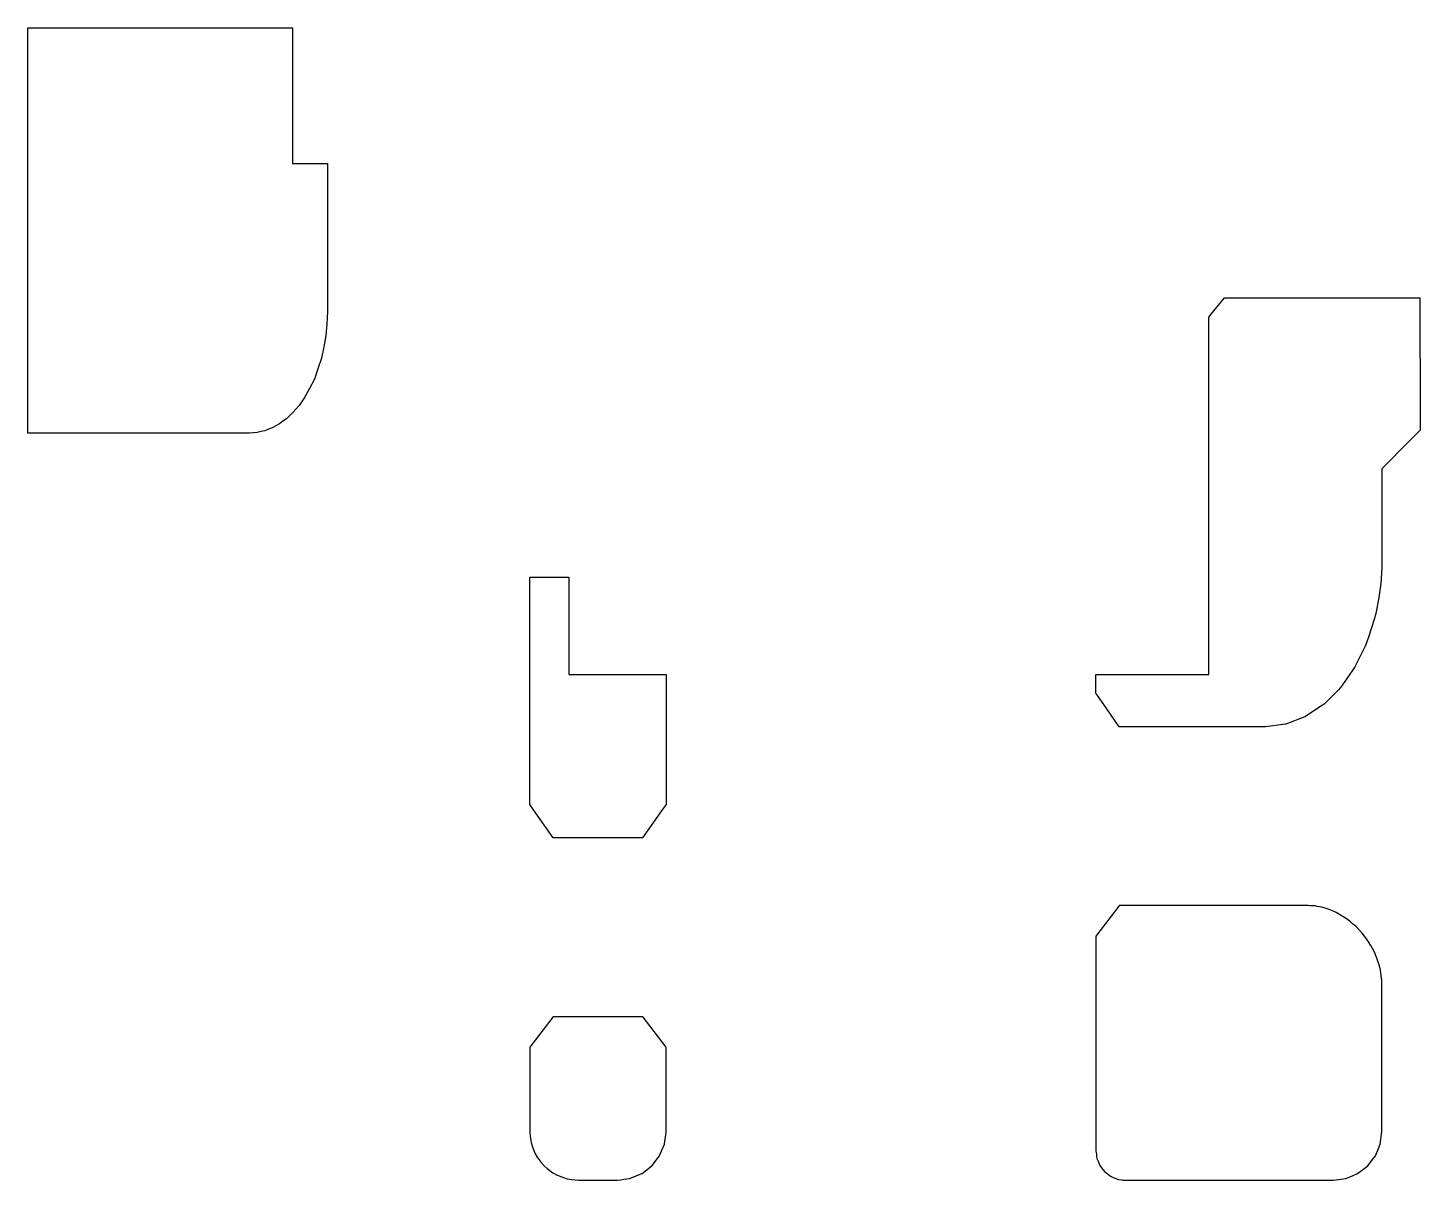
# Model space of a CAD drawing. Header units: metres. Extents: x 2.4 to 74, y -16 to 43.2.
import ezdxf

# ---------------------------------------------------------------- set-up
doc = ezdxf.new("R2010")
doc.units = ezdxf.units.M

msp = doc.modelspace()

# ---------------------------------------------------------------- linework, layer by layer
for p, q in [((2.4, 42.281), (2.4, 43.238)), ((2.4, 43.238), (3.172, 43.238)), ((3.172, 43.238), (16, 43.238)), ((16, 43.238), (16, 42.317)), ((2.4, 41.437), (2.4, 42.281)), ((16, 42.317), (16, 42.182)), ((16, 42.182), (16, 41.311)), ((16, 42.182), (16, 42.182)), ((2.4, 40.802), (2.4, 41.437)), ((2.4, 39.694), (2.4, 40.802)), ((16, 41.311), (16, 40.968)), ((16, 40.968), (16, 40.252)), ((16, 40.252), (16, 39.625)), ((2.4, 38.908), (2.4, 39.694)), ((16, 39.625), (16, 38.604)), ((2.4, 38.346), (2.4, 38.908)), ((2.4, 30.71), (2.4, 38.346)), ((16, 38.604), (16, 38.102)), ((16, 38.102), (16, 36.325)), ((16, 36.325), (16, 36.31)), ((16, 36.31), (16, 36.264)), ((16, 36.264), (16.044, 36.264)), ((16.044, 36.264), (17.8, 36.264)), ((17.8, 36.264), (17.8, 33.638)), ((17.8, 33.638), (17.8, 31.95)), ((17.8, 31.95), (17.8, 29.951)), ((2.4, 28.283), (2.4, 30.71)), ((17.8, 29.951), (17.8, 28.631)), ((63.211, 28.505), (63.9, 29.365)), ((63.9, 29.365), (64.76, 29.365)), ((64.76, 29.365), (65.021, 29.365)), ((65.021, 29.365), (65.138, 29.365)), ((65.138, 29.365), (69.968, 29.365)), ((69.968, 29.365), (73.952, 29.365)), ((73.952, 29.365), (73.962, 23.178)), ((17.8, 28.631), (17.762, 28.024)), ((2.4, 26.272), (2.4, 28.283)), ((17.762, 28.024), (17.723, 27.417)), ((63.1, 28.367), (63.118, 28.389)), ((63.1, 27.695), (63.1, 28.367)), ((63.118, 28.389), (63.211, 28.505)), ((17.723, 27.417), (17.609, 26.833)), ((63.1, 26.538), (63.1, 27.695)), ((17.609, 26.833), (17.496, 26.25)), ((63.1, 22.357), (63.1, 26.538)), ((2.4, 22.409), (2.4, 26.272)), ((17.496, 26.25), (17.31, 25.711)), ((17.126, 25.174), (16.877, 24.702)), ((17.31, 25.711), (17.126, 25.174)), ((16.877, 24.702), (16.628, 24.231)), ((16.18, 23.639), (16.022, 23.457)), ((16.338, 23.821), (16.18, 23.639)), ((16.483, 24.026), (16.338, 23.821)), ((16.628, 24.231), (16.483, 24.026)), ((15.508, 23.013), (15.331, 22.882)), ((15.686, 23.143), (15.508, 23.013)), ((15.854, 23.3), (15.686, 23.143)), ((16.022, 23.457), (15.854, 23.3)), ((73.962, 23.178), (73.961, 22.561)), ((8.092, 22.409), (2.4, 22.409)), ((13.8, 22.409), (8.092, 22.409)), ((13.996, 22.424), (13.8, 22.409)), ((14.192, 22.439), (13.996, 22.424)), ((14.386, 22.483), (14.192, 22.439)), ((14.58, 22.528), (14.386, 22.483)), ((14.77, 22.602), (14.58, 22.528)), ((14.961, 22.677), (14.77, 22.602)), ((15.146, 22.779), (14.961, 22.677)), ((15.331, 22.882), (15.146, 22.779)), ((63.1, 10), (63.1, 22.357)), ((73.668, 22.263), (73.449, 22.042)), ((73.686, 22.282), (73.668, 22.263)), ((73.889, 22.487), (73.686, 22.282)), ((73.927, 22.526), (73.889, 22.487)), ((73.961, 22.561), (73.927, 22.526)), ((73.155, 21.743), (72.855, 21.438)), ((73.419, 22.011), (73.155, 21.743)), ((73.449, 22.042), (73.419, 22.011)), ((72.286, 20.862), (72, 20.572)), ((72.571, 21.151), (72.286, 20.862)), ((72.855, 21.438), (72.571, 21.151)), ((72, 20.572), (72, 18.069)), ((72, 18.069), (72, 17.817)), ((72, 17.817), (72, 15.885)), ((72, 15.883), (71.986, 15.475)), ((72, 15.885), (72, 15.883)), ((72, 15.885), (72, 15.885)), ((71.986, 15.475), (71.936, 14.679)), ((28.2, 11.497), (28.2, 15)), ((28.2, 15), (29.699, 15)), ((29.699, 15), (30.2, 15)), ((30.2, 15), (30.2, 13.247)), ((71.898, 14.314), (71.835, 13.956)), ((71.936, 14.679), (71.898, 14.314)), ((71.835, 13.956), (71.678, 13.122)), ((30.2, 13.247), (30.2, 12.651)), ((71.678, 13.122), (71.601, 12.817)), ((30.2, 12.651), (30.2, 12.458)), ((30.2, 12.458), (30.2, 12.393)), ((30.2, 12.393), (30.2, 12.201)), ((30.2, 12.201), (30.2, 12.136)), ((71.601, 12.817), (71.308, 11.922)), ((28.2, 10.184), (28.2, 11.497)), ((30.2, 12.136), (30.2, 11.957)), ((30.2, 11.957), (30.2, 11.896)), ((30.2, 11.896), (30.2, 11.744)), ((30.2, 11.744), (30.2, 11.69)), ((30.2, 11.69), (30.2, 11.575)), ((30.2, 11.575), (30.2, 11.533)), ((30.2, 11.533), (30.2, 10.538)), ((71.227, 11.676), (71.129, 11.443)), ((71.308, 11.922), (71.227, 11.676)), ((71.129, 11.443), (70.697, 10.564)), ((28.2, 10.048), (28.2, 10.184)), ((28.2, 9.115), (28.2, 10.048)), ((30.2, 10.538), (30.2, 10)), ((70.505, 10.231), (69.929, 9.41)), ((70.607, 10.391), (70.505, 10.231)), ((70.697, 10.564), (70.607, 10.391)), ((30.2, 10), (33.63, 10)), ((33.63, 10), (35.2, 10)), ((35.2, 10), (35.2, 8.747)), ((35.2, 10), (35.2, 10)), ((57.3, 9.025), (57.3, 10)), ((57.3, 10), (58.635, 10)), ((58.635, 10), (58.8, 10)), ((58.8, 10), (62.762, 10)), ((62.762, 10), (63.1, 10)), ((69.847, 9.305), (69.759, 9.211)), ((69.929, 9.41), (69.847, 9.305)), ((28.2, 3.315), (28.2, 9.115)), ((35.2, 8.747), (35.2, 3.315)), ((57.337, 8.972), (57.3, 9.025)), ((57.852, 8.236), (57.337, 8.972)), ((69.759, 9.211), (69.04, 8.494)), ((58.5, 7.31), (57.852, 8.236)), ((68.916, 8.399), (68.067, 7.835)), ((68.979, 8.442), (68.916, 8.399)), ((69.04, 8.494), (68.979, 8.442)), ((58.709, 7.31), (58.5, 7.31)), ((65.868, 7.31), (58.709, 7.31)), ((66, 7.31), (65.868, 7.31)), ((66.006, 7.31), (66, 7.31)), ((67.031, 7.438), (66.006, 7.31)), ((67.045, 7.441), (67.031, 7.438)), ((67.059, 7.446), (67.045, 7.441)), ((68.032, 7.817), (67.059, 7.446)), ((68.067, 7.835), (68.032, 7.817)), ((28.398, 3.032), (28.2, 3.315)), ((29.4, 1.6), (28.398, 3.032)), ((35.002, 3.032), (34, 1.6)), ((35.2, 3.315), (35.002, 3.032)), ((29.45, 1.6), (29.4, 1.6)), ((34, 1.6), (29.45, 1.6)), ((58.481, -1.916), (57.3, -3.46)), ((58.49, -1.902), (58.481, -1.916)), ((58.5, -1.887), (58.49, -1.902)), ((59.634, -1.889), (58.5, -1.887)), ((68.214, -1.877), (59.634, -1.889)), ((68.31, -1.89), (68.214, -1.877)), ((68.559, -1.905), (68.31, -1.89)), ((68.675, -1.927), (68.559, -1.905)), ((68.917, -1.971), (68.675, -1.927)), ((69.084, -2.023), (68.917, -1.971)), ((69.283, -2.085), (69.084, -2.023)), ((69.536, -2.197), (69.283, -2.085)), ((69.649, -2.247), (69.536, -2.197)), ((69.962, -2.429), (69.649, -2.247)), ((70.007, -2.454), (69.962, -2.429)), ((70.021, -2.464), (70.007, -2.454)), ((70.347, -2.692), (70.021, -2.464)), ((70.492, -2.817), (70.347, -2.692)), ((70.665, -2.967), (70.492, -2.817)), ((57.3, -3.46), (57.3, -3.64)), ((70.942, -3.263), (70.665, -2.967)), ((70.954, -3.276), (70.942, -3.263)), ((70.974, -3.302), (70.954, -3.276)), ((71.21, -3.596), (70.974, -3.302)), ((57.3, -3.64), (57.3, -5.329)), ((71.303, -3.74), (71.21, -3.596)), ((71.43, -3.935), (71.303, -3.74)), ((71.593, -4.249), (71.43, -3.935)), ((71.613, -4.287), (71.593, -4.249)), ((71.647, -4.371), (71.613, -4.287)), ((71.759, -4.636), (71.647, -4.371)), ((71.79, -4.735), (71.759, -4.636)), ((71.869, -4.983), (71.79, -4.735)), ((71.916, -5.2), (71.869, -4.983)), ((57.3, -5.329), (57.3, -6.596)), ((71.944, -5.327), (71.916, -5.2)), ((71.984, -5.645), (71.944, -5.327)), ((71.986, -5.664), (71.984, -5.645)), ((71.989, -5.729), (71.986, -5.664)), ((71.999, -5.947), (71.989, -5.729)), ((72, -5.977), (71.999, -5.947)), ((72, -7.433), (72, -5.977)), ((57.3, -6.596), (57.3, -7.515)), ((29.381, -7.625), (28.2, -9.17)), ((29.39, -7.612), (29.381, -7.625)), ((29.4, -7.597), (29.39, -7.612)), ((33.918, -7.597), (29.4, -7.597)), ((34, -7.597), (33.918, -7.597)), ((34.01, -7.612), (34, -7.597)), ((34.019, -7.625), (34.01, -7.612)), ((35.2, -9.17), (34.019, -7.625)), ((57.3, -7.515), (57.3, -7.613)), ((57.3, -7.613), (57.3, -8.276)), ((72, -8.476), (72, -7.433)), ((57.3, -8.276), (57.3, -8.381)), ((57.3, -8.381), (57.3, -14.177)), ((72, -9.161), (72, -8.476)), ((72, -8.476), (72, -8.476)), ((28.2, -9.17), (28.2, -9.314)), ((35.2, -9.288), (35.2, -9.17)), ((35.2, -10.323), (35.2, -9.288)), ((72, -9.285), (72, -9.161)), ((72, -13.5), (72, -9.285)), ((28.2, -9.314), (28.2, -10.539)), ((28.2, -10.539), (28.2, -11.316)), ((35.2, -11.034), (35.2, -10.323)), ((28.2, -11.316), (28.2, -11.789)), ((35.2, -11.487), (35.2, -11.034)), ((35.2, -11.034), (35.2, -11.034)), ((28.2, -11.789), (28.2, -12.054)), ((28.2, -12.054), (28.2, -13.5)), ((35.2, -11.741), (35.2, -11.487)), ((35.2, -13.5), (35.2, -11.741)), ((28.2, -13.5), (28.203, -13.563)), ((28.203, -13.563), (28.212, -13.745)), ((35.192, -13.668), (35.2, -13.5)), ((71.946, -13.906), (72, -13.5)), ((28.212, -13.745), (28.25, -13.953)), ((28.25, -13.953), (28.267, -14.07)), ((28.267, -14.07), (28.335, -14.294)), ((28.335, -14.294), (28.466, -14.611)), ((34.874, -14.728), (35.115, -14.147)), ((35.115, -14.147), (35.117, -14.134)), ((35.117, -14.134), (35.192, -13.668)), ((57.3, -14.177), (57.3, -14.397)), ((71.822, -14.371), (71.915, -14.147)), ((71.915, -14.147), (71.946, -13.906)), ((28.466, -14.611), (28.575, -14.814)), ((28.575, -14.814), (28.788, -15.092)), ((34.482, -15.249), (34.865, -14.75)), ((34.865, -14.75), (34.874, -14.728)), ((57.3, -14.397), (57.3, -14.5)), ((57.3, -14.5), (57.311, -14.602)), ((57.311, -14.602), (57.32, -14.656)), ((57.32, -14.656), (57.332, -14.746)), ((57.332, -14.746), (57.351, -14.888)), ((57.351, -14.888), (57.407, -15.023)), ((57.407, -15.023), (57.501, -15.25)), ((71.268, -15.268), (71.517, -14.943)), ((71.517, -14.943), (71.665, -14.75)), ((71.665, -14.75), (71.822, -14.371)), ((28.788, -15.092), (28.932, -15.268)), ((28.932, -15.268), (29.096, -15.402)), ((29.096, -15.402), (29.39, -15.628)), ((29.39, -15.628), (29.572, -15.725)), ((29.572, -15.725), (29.924, -15.871)), ((33.369, -15.906), (33.95, -15.665)), ((33.95, -15.665), (33.969, -15.651)), ((33.969, -15.651), (34.468, -15.268)), ((34.468, -15.268), (34.482, -15.249)), ((57.501, -15.25), (57.589, -15.365)), ((57.589, -15.365), (57.739, -15.561)), ((57.739, -15.561), (57.855, -15.649)), ((57.855, -15.649), (58.05, -15.799)), ((70.526, -15.758), (70.75, -15.665)), ((70.75, -15.665), (71.075, -15.416)), ((71.075, -15.416), (71.268, -15.268)), ((29.924, -15.871), (30.117, -15.93)), ((30.117, -15.93), (30.356, -15.966)), ((30.356, -15.966), (30.7, -16)), ((30.7, -16), (31.252, -16)), ((31.252, -16), (32.7, -16)), ((32.7, -16), (32.871, -15.983)), ((32.871, -15.983), (33.035, -15.956)), ((33.035, -15.956), (33.347, -15.915)), ((33.347, -15.915), (33.369, -15.906)), ((58.05, -15.799), (58.184, -15.855)), ((58.184, -15.855), (58.412, -15.949)), ((58.412, -15.949), (58.476, -15.961)), ((58.476, -15.961), (58.636, -15.991)), ((58.636, -15.991), (58.677, -15.995)), ((58.677, -15.995), (58.717, -15.997)), ((58.717, -15.997), (58.738, -15.999)), ((58.738, -15.999), (58.779, -16)), ((58.779, -16), (58.8, -16)), ((58.8, -16), (62.71, -16)), ((62.71, -16), (69.5, -16)), ((69.5, -16), (69.906, -15.946)), ((69.906, -15.946), (70.147, -15.915)), ((70.147, -15.915), (70.526, -15.758))]:
    msp.add_line(p, q)

doc.saveas('drawing.dxf')
